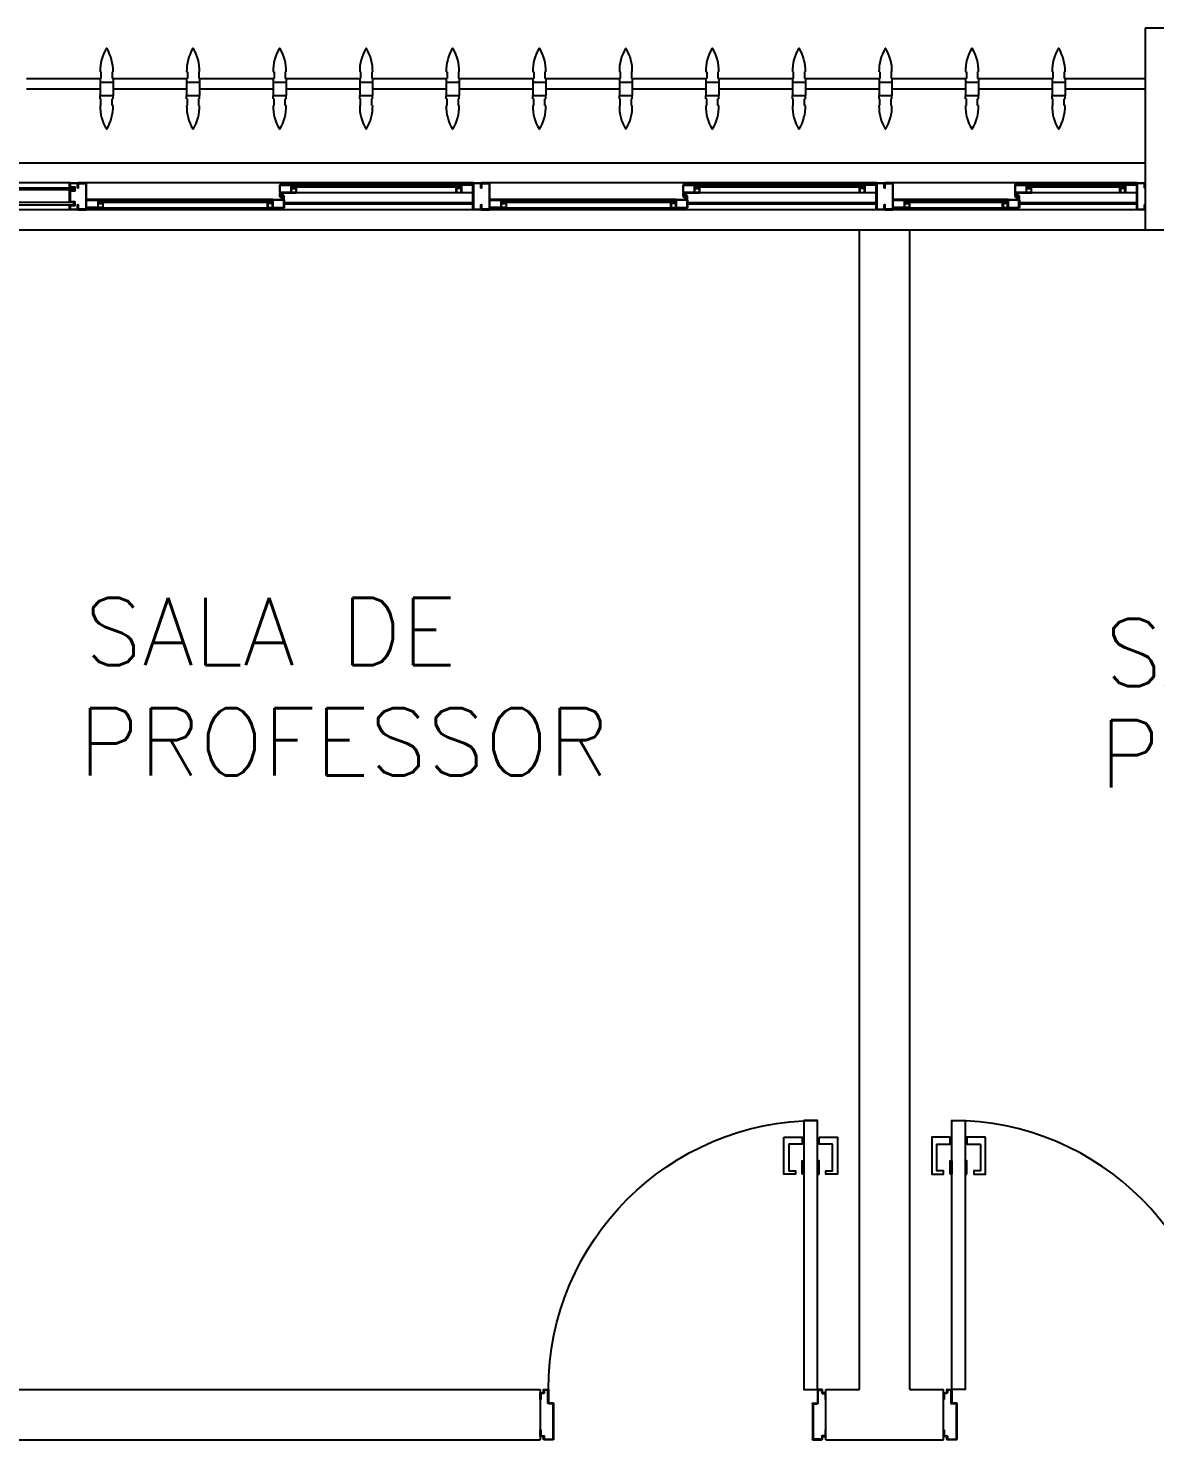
# Model space of a CAD drawing. Header units: millimetres. Extents: x 2686 to 2939, y 1294 to 1441.
# Drawn here: x 2738.948 to 2742.299, y 1434.375 to 1438.575 of the extents above; entities that cross this region are included whole.
import ezdxf

# ---------------------------------------------------------------- set-up
doc = ezdxf.new("R2010")
doc.units = ezdxf.units.MM
for name, color, linetype in [('AR-ALV', 2, 'Continuous'), ('AR-BRISES', 1, 'Continuous'), ('AR-ESQ', 1, 'Continuous'), ('AR-ESTC', 3, 'Continuous'), ('AR-PEITORIL', 1, 'Continuous'), ('AR-PORTA', 1, 'Continuous'), ('BR-PAINEL', 1, 'Continuous'), ('BR-SUPORTE', 1, 'Continuous'), ('DT-ESQ-BAGUETE-C', 1, 'Continuous'), ('DT-ESQ-BAGUETE-V', 1, 'Continuous'), ('DT-ESQ-CHAPA DOBRADA-V', 1, 'Continuous'), ('DT-ESQ-MARCO-V', 1, 'Continuous'), ('DT-ESQ-PERFIL CADEIRA-C', 2, 'Continuous'), ('DT-ESQ-PERFIL CADEIRA-V', 2, 'Continuous'), ('DT-ESQ-PERFIL U SIMPLES-C', 2, 'Continuous'), ('DT-ESQ-PERFIL U-C', 2, 'Continuous'), ('DT-ESQ-PERFIL U-V', 1, 'Continuous'), ('DT-ESQ-VIDRO-C', 2, 'Continuous'), ('DT-ESQ-VIDRO-V', 71, 'Continuous'), ('DT-TXTMOD', 1, 'Continuous'), ('maçaneta', 1, 'Continuous'), ('mov', 1, 'Continuous'), ('PM-PERFIL U-C', 2, 'Continuous'), ('pm1', 2, 'Continuous'), ('TEXTO', 2, 'Continuous')]:
    doc.layers.add(name, color=color, linetype=linetype)
doc.styles.add('S10', font='simplex.shx', dxfattribs={"height": 0.1})
doc.styles.add('UNB-100', font='simplex.shx', dxfattribs={"height": 0.2})

# ---------------------------------------------------------------- blocks, each defined once
blk = doc.blocks.new('EF35-P')
at = {"layer": 'DT-ESQ-BAGUETE-C', "ltscale": 0.1}
for points in [[(0.4225, -0.08), (0.409, -0.08), (0.409, -0.0785), (0.422, -0.0785, 0.414214), (0.4225, -0.078), (0.4225, -0.067, 0.414214), (0.422, -0.0665), (0.409, -0.0665), (0.409, -0.065), (0.4225, -0.065, -0.414214), (0.424, -0.0665), (0.424, -0.0785, -0.414214)], [(0.7015, -0.08), (0.715, -0.08), (0.715, -0.0785), (0.702, -0.0785, -0.414214), (0.7015, -0.078), (0.7015, -0.067, -0.414214), (0.702, -0.0665), (0.715, -0.0665), (0.715, -0.065), (0.7015, -0.065, 0.414214), (0.7, -0.0665), (0.7, -0.0785, 0.414214)], [(1.41, -0.08), (1.3965, -0.08), (1.3965, -0.0785), (1.4095, -0.0785, 0.414214), (1.41, -0.078), (1.41, -0.067, 0.414214), (1.4095, -0.0665), (1.3965, -0.0665), (1.3965, -0.065), (1.41, -0.065, -0.414214), (1.4115, -0.0665), (1.4115, -0.0785, -0.414214)], [(1.9015, -0.08), (1.915, -0.08), (1.915, -0.0785), (1.902, -0.0785, -0.414214), (1.9015, -0.078), (1.9015, -0.067, -0.414214), (1.902, -0.0665), (1.915, -0.0665), (1.915, -0.065), (1.9015, -0.065, 0.414214), (1.9, -0.0665), (1.9, -0.0785, 0.414214)], [(2.61, -0.08), (2.5965, -0.08), (2.5965, -0.0785), (2.6095, -0.0785, 0.414214), (2.61, -0.078), (2.61, -0.067, 0.414214), (2.6095, -0.0665), (2.5965, -0.0665), (2.5965, -0.065), (2.61, -0.065, -0.414214), (2.6115, -0.0665), (2.6115, -0.0785, -0.414214)], [(3.1015, -0.08), (3.115, -0.08), (3.115, -0.0785), (3.102, -0.0785, -0.414214), (3.1015, -0.078), (3.1015, -0.067, -0.414214), (3.102, -0.0665), (3.115, -0.0665), (3.115, -0.065), (3.1015, -0.065, 0.414214), (3.1, -0.0665), (3.1, -0.0785, 0.414214)], [(0.0735, -0.125), (0.06, -0.125), (0.06, -0.1235), (0.073, -0.1235, 0.414214), (0.0735, -0.123), (0.0735, -0.112, 0.414214), (0.073, -0.1115), (0.06, -0.1115), (0.06, -0.11), (0.0735, -0.11, -0.414214), (0.075, -0.1115), (0.075, -0.1235, -0.414214)], [(0.339, -0.125), (0.3525, -0.125), (0.3525, -0.1235), (0.3395, -0.1235, -0.414214), (0.339, -0.123), (0.339, -0.112, -0.414214), (0.3395, -0.1115), (0.3525, -0.1115), (0.3525, -0.11), (0.339, -0.11, 0.414214), (0.3375, -0.1115), (0.3375, -0.1235, 0.414214)], [(0.8485, -0.125), (0.835, -0.125), (0.835, -0.1235), (0.848, -0.1235, 0.414214), (0.8485, -0.123), (0.8485, -0.112, 0.414214), (0.848, -0.1115), (0.835, -0.1115), (0.835, -0.11), (0.8485, -0.11, -0.414214), (0.85, -0.1115), (0.85, -0.1235, -0.414214)], [(1.3265, -0.125), (1.34, -0.125), (1.34, -0.1235), (1.327, -0.1235, -0.414214), (1.3265, -0.123), (1.3265, -0.112, -0.414214), (1.327, -0.1115), (1.34, -0.1115), (1.34, -0.11), (1.3265, -0.11, 0.414214), (1.325, -0.1115), (1.325, -0.1235, 0.414214)], [(2.0485, -0.125), (2.035, -0.125), (2.035, -0.1235), (2.048, -0.1235, 0.414214), (2.0485, -0.123), (2.0485, -0.112, 0.414214), (2.048, -0.1115), (2.035, -0.1115), (2.035, -0.11), (2.0485, -0.11, -0.414214), (2.05, -0.1115), (2.05, -0.1235, -0.414214)], [(2.5265, -0.125), (2.54, -0.125), (2.54, -0.1235), (2.527, -0.1235, -0.414214), (2.5265, -0.123), (2.5265, -0.112, -0.414214), (2.527, -0.1115), (2.54, -0.1115), (2.54, -0.11), (2.5265, -0.11, 0.414214), (2.525, -0.1115), (2.525, -0.1235, 0.414214)]]:
    blk.add_lwpolyline(points, format="xyb", close=True, dxfattribs=at)
at = {"layer": 'DT-ESQ-BAGUETE-V', "ltscale": 0.1}
for p, q in [((0.4225, -0.065), (0.7015, -0.065)), ((1.41, -0.065), (1.9015, -0.065)), ((2.61, -0.065), (3.1015, -0.065)), ((0.0735, -0.11), (0.339, -0.11)), ((0.8485, -0.11), (1.3265, -0.11)), ((2.0485, -0.11), (2.5265, -0.11))]:
    blk.add_line(p, q, dxfattribs=at)
at = {"layer": 'DT-ESQ-CHAPA DOBRADA-V', "ltscale": 0.1}
for p, q in [((0.025, -0.077), (0.374, -0.077)), ((0.025, -0.08), (0.374, -0.08)), ((0.8, -0.077), (1.3615, -0.077)), ((0.8, -0.08), (1.3615, -0.08)), ((2, -0.077), (2.5615, -0.077)), ((2, -0.08), (2.5615, -0.08))]:
    blk.add_line(p, q, dxfattribs=at)
at = {"layer": 'DT-ESQ-MARCO-V', "ltscale": 0.1}
for p, q in [((3.1985, -0.06), (3.7515, -0.06)), ((3.1985, -0.14), (3.7515, -0.14))]:
    blk.add_line(p, q, dxfattribs=at)
at = {"layer": 'DT-ESQ-PERFIL CADEIRA-C', "ltscale": 0.1}
for p, q in [((0.376, -0.0885), (0.4225, -0.0885)), ((0.75, -0.0885), (0.7015, -0.0885)), ((1.3635, -0.0885), (1.41, -0.0885)), ((1.95, -0.0885), (1.9015, -0.0885)), ((2.5635, -0.0885), (2.61, -0.0885)), ((3.15, -0.0885), (3.1015, -0.0885)), ((0.025, -0.1335), (0.0735, -0.1335)), ((0.3855, -0.1335), (0.339, -0.1335)), ((0.8, -0.1335), (0.8485, -0.1335)), ((1.373, -0.1335), (1.3265, -0.1335)), ((2, -0.1335), (2.0485, -0.1335)), ((2.573, -0.1335), (2.5265, -0.1335))]:
    blk.add_line(p, q, dxfattribs=at)
for points in [[(0.4225, -0.087, -1), (0.4225, -0.09), (0.376, -0.09, -0.414214), (0.374, -0.088), (0.374, -0.067, -0.414214), (0.376, -0.065), (0.4075, -0.065, -0.414214), (0.409, -0.0665), (0.409, -0.087)], [(0.409, -0.0885, -0.198913), (0.4079, -0.0881, -0.198913), (0.4075, -0.087), (0.4075, -0.067, 0.414214), (0.407, -0.0665), (0.376, -0.0665, 0.414214), (0.3755, -0.067), (0.3755, -0.088, 0.414214), (0.376, -0.0885)], [(0.7015, -0.09), (0.75, -0.09), (0.75, -0.0885), (0.715, -0.0885, 0.198912), (0.7161, -0.0881, 0.198913), (0.7165, -0.087), (0.7165, -0.067, -0.414214), (0.717, -0.0665), (0.75, -0.0665), (0.75, -0.065), (0.7165, -0.065, 0.414214), (0.715, -0.0665), (0.715, -0.0785), (0.715, -0.08), (0.715, -0.087), (0.7015, -0.087, 1)], [(1.41, -0.087, -1), (1.41, -0.09), (1.3635, -0.09, -0.414214), (1.3615, -0.088), (1.3615, -0.067, -0.414214), (1.3635, -0.065), (1.395, -0.065, -0.414214), (1.3965, -0.0665), (1.3965, -0.087)], [(1.3965, -0.0885, -0.198913), (1.3954, -0.0881, -0.198913), (1.395, -0.087), (1.395, -0.067, 0.414214), (1.3945, -0.0665), (1.3635, -0.0665, 0.414214), (1.363, -0.067), (1.363, -0.088, 0.414214), (1.3635, -0.0885)], [(1.9015, -0.09), (1.95, -0.09), (1.95, -0.0885), (1.915, -0.0885, 0.198912), (1.9161, -0.0881, 0.198913), (1.9165, -0.087), (1.9165, -0.067, -0.414214), (1.917, -0.0665), (1.95, -0.0665), (1.95, -0.065), (1.9165, -0.065, 0.414214), (1.915, -0.0665), (1.915, -0.0785), (1.915, -0.08), (1.915, -0.087), (1.9015, -0.087, 1)], [(2.61, -0.087, -1), (2.61, -0.09), (2.5635, -0.09, -0.414214), (2.5615, -0.088), (2.5615, -0.067, -0.414214), (2.5635, -0.065), (2.595, -0.065, -0.414214), (2.5965, -0.0665), (2.5965, -0.087)], [(2.5965, -0.0885, -0.198913), (2.5954, -0.0881, -0.198913), (2.595, -0.087), (2.595, -0.067, 0.414214), (2.5945, -0.0665), (2.5635, -0.0665, 0.414214), (2.563, -0.067), (2.563, -0.088, 0.414214), (2.5635, -0.0885)], [(3.1015, -0.09), (3.15, -0.09), (3.15, -0.0885), (3.115, -0.0885, 0.198912), (3.1161, -0.0881, 0.198913), (3.1165, -0.087), (3.1165, -0.067, -0.414214), (3.117, -0.0665), (3.15, -0.0665), (3.15, -0.065), (3.1165, -0.065, 0.414214), (3.115, -0.0665), (3.115, -0.0785), (3.115, -0.08), (3.115, -0.087), (3.1015, -0.087, 1)], [(0.0735, -0.135), (0.025, -0.135), (0.025, -0.1335), (0.06, -0.1335, -0.198912), (0.0589, -0.1331, -0.198913), (0.0585, -0.132), (0.0585, -0.112, 0.414214), (0.058, -0.1115), (0.025, -0.1115), (0.025, -0.11), (0.0585, -0.11, -0.414214), (0.06, -0.1115), (0.06, -0.1235), (0.06, -0.125), (0.06, -0.132), (0.0735, -0.132, -1)], [(0.339, -0.132, 1), (0.339, -0.135), (0.3855, -0.135, 0.414214), (0.3875, -0.133), (0.3875, -0.112, 0.414214), (0.3855, -0.11), (0.354, -0.11, 0.414214), (0.3525, -0.1115), (0.3525, -0.132)], [(0.3525, -0.1335, 0.198913), (0.3536, -0.1331, 0.198913), (0.354, -0.132), (0.354, -0.112, -0.414214), (0.3545, -0.1115), (0.3855, -0.1115, -0.414214), (0.386, -0.112), (0.386, -0.133, -0.414214), (0.3855, -0.1335)], [(0.8485, -0.135), (0.8, -0.135), (0.8, -0.1335), (0.835, -0.1335, -0.198912), (0.8339, -0.1331, -0.198913), (0.8335, -0.132), (0.8335, -0.112, 0.414214), (0.833, -0.1115), (0.8, -0.1115), (0.8, -0.11), (0.8335, -0.11, -0.414214), (0.835, -0.1115), (0.835, -0.1235), (0.835, -0.125), (0.835, -0.132), (0.8485, -0.132, -1)], [(1.3265, -0.132, 1), (1.3265, -0.135), (1.373, -0.135, 0.414214), (1.375, -0.133), (1.375, -0.112, 0.414214), (1.373, -0.11), (1.3415, -0.11, 0.414214), (1.34, -0.1115), (1.34, -0.132)], [(1.34, -0.1335, 0.198913), (1.3411, -0.1331, 0.198913), (1.3415, -0.132), (1.3415, -0.112, -0.414214), (1.342, -0.1115), (1.373, -0.1115, -0.414214), (1.3735, -0.112), (1.3735, -0.133, -0.414214), (1.373, -0.1335)], [(2.0485, -0.135), (2, -0.135), (2, -0.1335), (2.035, -0.1335, -0.198912), (2.0339, -0.1331, -0.198913), (2.0335, -0.132), (2.0335, -0.112, 0.414214), (2.033, -0.1115), (2, -0.1115), (2, -0.11), (2.0335, -0.11, -0.414214), (2.035, -0.1115), (2.035, -0.1235), (2.035, -0.125), (2.035, -0.132), (2.0485, -0.132, -1)], [(2.5265, -0.132, 1), (2.5265, -0.135), (2.573, -0.135, 0.414214), (2.575, -0.133), (2.575, -0.112, 0.414214), (2.573, -0.11), (2.5415, -0.11, 0.414214), (2.54, -0.1115), (2.54, -0.132)], [(2.54, -0.1335, 0.198913), (2.5411, -0.1331, 0.198913), (2.5415, -0.132), (2.5415, -0.112, -0.414214), (2.542, -0.1115), (2.573, -0.1115, -0.414214), (2.5735, -0.112), (2.5735, -0.133, -0.414214), (2.573, -0.1335)]]:
    blk.add_lwpolyline(points, format="xyb", close=True, dxfattribs=at)
at = {"layer": 'DT-ESQ-PERFIL CADEIRA-V', "ltscale": 0.1}
for p, q in [((0.4075, -0.09), (0.7015, -0.09)), ((1.395, -0.09), (1.9015, -0.09)), ((2.595, -0.09), (3.1015, -0.09)), ((0.0735, -0.135), (0.339, -0.135)), ((0.8485, -0.135), (1.3265, -0.135)), ((2.0485, -0.135), (2.5265, -0.135))]:
    blk.add_line(p, q, dxfattribs=at)
at = {"layer": 'DT-ESQ-PERFIL U SIMPLES-C', "ltscale": 0.1}
for points in [[(0.376, -0.102), (0.384, -0.102), (0.384, -0.1005), (0.376, -0.1005, -0.414214), (0.3755, -0.1), (0.3755, -0.092, -0.414214), (0.376, -0.0915), (0.384, -0.0915), (0.384, -0.09), (0.376, -0.09, 0.414214), (0.374, -0.092), (0.374, -0.1, 0.414214)], [(0.3855, -0.098), (0.3775, -0.098), (0.3775, -0.0995), (0.3855, -0.0995, -0.414214), (0.386, -0.1), (0.386, -0.108, -0.414214), (0.3855, -0.1085), (0.3775, -0.1085), (0.3775, -0.11), (0.3855, -0.11, 0.414214), (0.3875, -0.108), (0.3875, -0.1, 0.414214)], [(1.3635, -0.102), (1.3715, -0.102), (1.3715, -0.1005), (1.3635, -0.1005, -0.414214), (1.363, -0.1), (1.363, -0.092, -0.414214), (1.3635, -0.0915), (1.3715, -0.0915), (1.3715, -0.09), (1.3635, -0.09, 0.414214), (1.3615, -0.092), (1.3615, -0.1, 0.414214)], [(1.373, -0.098), (1.365, -0.098), (1.365, -0.0995), (1.373, -0.0995, -0.414214), (1.3735, -0.1), (1.3735, -0.108, -0.414214), (1.373, -0.1085), (1.365, -0.1085), (1.365, -0.11), (1.373, -0.11, 0.414214), (1.375, -0.108), (1.375, -0.1, 0.414214)], [(2.5635, -0.102), (2.5715, -0.102), (2.5715, -0.1005), (2.5635, -0.1005, -0.414214), (2.563, -0.1), (2.563, -0.092, -0.414214), (2.5635, -0.0915), (2.5715, -0.0915), (2.5715, -0.09), (2.5635, -0.09, 0.414214), (2.5615, -0.092), (2.5615, -0.1, 0.414214)], [(2.573, -0.098), (2.565, -0.098), (2.565, -0.0995), (2.573, -0.0995, -0.414214), (2.5735, -0.1), (2.5735, -0.108, -0.414214), (2.573, -0.1085), (2.565, -0.1085), (2.565, -0.11), (2.573, -0.11, 0.414214), (2.575, -0.108), (2.575, -0.1, 0.414214)]]:
    blk.add_lwpolyline(points, format="xyb", close=True, dxfattribs=at)
at = {"layer": 'DT-ESQ-PERFIL U-C', "ltscale": 0.1}
for points in [[(0, -0.0615, -0.414214), (0.0015, -0.06), (0.0235, -0.06, -0.414214), (0.025, -0.0615), (0.025, -0.1385, -0.414214), (0.0235, -0.14), (0.0015, -0.14, -0.414214), (0, -0.1385), (0, -0.125), (0.0015, -0.125), (0.0015, -0.138, 0.414214), (0.002, -0.1385), (0.023, -0.1385, 0.414214), (0.0235, -0.138), (0.0235, -0.062, 0.414214), (0.023, -0.0615), (0.002, -0.0615, 0.414214), (0.0015, -0.062), (0.0015, -0.075), (0, -0.075)], [(0.775, -0.0615, 0.414214), (0.7735, -0.06), (0.7515, -0.06, 0.414214), (0.75, -0.0615), (0.75, -0.1385, 0.414214), (0.7515, -0.14), (0.7735, -0.14, 0.414214), (0.775, -0.1385), (0.775, -0.125), (0.7735, -0.125), (0.7735, -0.138, -0.414214), (0.773, -0.1385), (0.752, -0.1385, -0.414214), (0.7515, -0.138), (0.7515, -0.062, -0.414214), (0.752, -0.0615), (0.773, -0.0615, -0.414214), (0.7735, -0.062), (0.7735, -0.075), (0.775, -0.075)], [(0.775, -0.0615, -0.414214), (0.7765, -0.06), (0.7985, -0.06, -0.414214), (0.8, -0.0615), (0.8, -0.1385, -0.414214), (0.7985, -0.14), (0.7765, -0.14, -0.414214), (0.775, -0.1385), (0.775, -0.125), (0.7765, -0.125), (0.7765, -0.138, 0.414214), (0.777, -0.1385), (0.798, -0.1385, 0.414214), (0.7985, -0.138), (0.7985, -0.062, 0.414214), (0.798, -0.0615), (0.777, -0.0615, 0.414214), (0.7765, -0.062), (0.7765, -0.075), (0.775, -0.075)], [(1.975, -0.0615, 0.414214), (1.9735, -0.06), (1.9515, -0.06, 0.414214), (1.95, -0.0615), (1.95, -0.1385, 0.414214), (1.9515, -0.14), (1.9735, -0.14, 0.414214), (1.975, -0.1385), (1.975, -0.125), (1.9735, -0.125), (1.9735, -0.138, -0.414214), (1.973, -0.1385), (1.952, -0.1385, -0.414214), (1.9515, -0.138), (1.9515, -0.062, -0.414214), (1.952, -0.0615), (1.973, -0.0615, -0.414214), (1.9735, -0.062), (1.9735, -0.075), (1.975, -0.075)], [(1.975, -0.0615, -0.414214), (1.9765, -0.06), (1.9985, -0.06, -0.414214), (2, -0.0615), (2, -0.1385, -0.414214), (1.9985, -0.14), (1.9765, -0.14, -0.414214), (1.975, -0.1385), (1.975, -0.125), (1.9765, -0.125), (1.9765, -0.138, 0.414214), (1.977, -0.1385), (1.998, -0.1385, 0.414214), (1.9985, -0.138), (1.9985, -0.062, 0.414214), (1.998, -0.0615), (1.977, -0.0615, 0.414214), (1.9765, -0.062), (1.9765, -0.075), (1.975, -0.075)], [(3.175, -0.0615, 0.414214), (3.1735, -0.06), (3.1515, -0.06, 0.414214), (3.15, -0.0615), (3.15, -0.1385, 0.414214), (3.1515, -0.14), (3.1735, -0.14, 0.414214), (3.175, -0.1385), (3.175, -0.125), (3.1735, -0.125), (3.1735, -0.138, -0.414214), (3.173, -0.1385), (3.152, -0.1385, -0.414214), (3.1515, -0.138), (3.1515, -0.062, -0.414214), (3.152, -0.0615), (3.173, -0.0615, -0.414214), (3.1735, -0.062), (3.1735, -0.075), (3.175, -0.075)], [(3.2, -0.1285), (3.2, -0.1385, -0.414214), (3.1985, -0.14), (3.1765, -0.14, -0.414214), (3.175, -0.1385), (3.175, -0.125), (3.1765, -0.125), (3.1765, -0.138, 0.414214), (3.177, -0.1385), (3.198, -0.1385, 0.414214), (3.1985, -0.138), (3.1985, -0.1285), (3.1855, -0.1285, -0.414214), (3.184, -0.127), (3.184, -0.117, -0.414214), (3.1855, -0.1155), (3.1985, -0.1155), (3.1985, -0.0845), (3.1855, -0.0845, -0.414214), (3.184, -0.083), (3.184, -0.073, -0.414214), (3.1855, -0.0715), (3.1985, -0.0715), (3.1985, -0.062, 0.414214), (3.198, -0.0615), (3.177, -0.0615, 0.414214), (3.1765, -0.062), (3.1765, -0.075), (3.175, -0.075), (3.175, -0.0615, -0.414214), (3.1765, -0.06), (3.1985, -0.06, -0.414214), (3.2, -0.0615), (3.2, -0.0715, -0.414214), (3.1985, -0.073), (3.1855, -0.073), (3.1855, -0.083), (3.1985, -0.083), (3.1985, -0.083, -0.414214), (3.2, -0.0845), (3.2, -0.1155, -0.414214), (3.1985, -0.117), (3.1985, -0.117), (3.1855, -0.117), (3.1855, -0.127), (3.1985, -0.127, -0.414214)]]:
    blk.add_lwpolyline(points, format="xyb", close=True, dxfattribs=at)
at = {"layer": 'DT-ESQ-PERFIL U-V', "ltscale": 0.1}
for p, q in [((0.0235, -0.06), (0.7515, -0.06)), ((0.7985, -0.06), (1.9515, -0.06)), ((1.9985, -0.06), (3.1515, -0.06)), ((0.0235, -0.14), (0.7515, -0.14)), ((0.7985, -0.14), (1.9515, -0.14)), ((1.9985, -0.14), (3.1515, -0.14))]:
    blk.add_line(p, q, dxfattribs=at)
at = {"layer": 'DT-ESQ-VIDRO-C', "ltscale": 0.1}
for points in [[(0.7125, -0.085), (0.7125, -0.082), (0.4115, -0.082), (0.4115, -0.085)], [(1.9125, -0.085), (1.9125, -0.082), (1.399, -0.082), (1.399, -0.085)], [(3.1125, -0.085), (3.1125, -0.082), (2.599, -0.082), (2.599, -0.085)], [(3.7625, -0.081), (3.7625, -0.075), (3.1875, -0.075), (3.1875, -0.081)], [(0.063, -0.13), (0.063, -0.127), (0.3495, -0.127), (0.3495, -0.13)], [(0.838, -0.13), (0.838, -0.127), (1.337, -0.127), (1.337, -0.13)], [(2.038, -0.13), (2.038, -0.127), (2.537, -0.127), (2.537, -0.13)]]:
    blk.add_lwpolyline(points, close=True, dxfattribs=at)
at = {"layer": 'DT-ESQ-VIDRO-V', "ltscale": 0.1}
blk.add_lwpolyline([(3.7625, -0.119), (3.7625, -0.125), (3.1875, -0.125), (3.1875, -0.119)], close=True, dxfattribs=at)
at = {"layer": 'DT-TXTMOD', "ltscale": 0.1, "style": 'S10', "flags": 3}
for tag, p in [('M01', (0.025, -0.28)), ('M02', (0.3253, -0.28)), ('M03', (0.627, -0.28)), ('M04', (0.9288, -0.28)), ('M05', (1.2306, -0.28)), ('M06', (1.5323, -0.28)), ('M07', (1.8341, -0.28)), ('M08', (2.1359, -0.28)), ('M09', (2.4376, -0.28)), ('M10', (2.7394, -0.28)), ('M11', (3.0412, -0.28)), ('M12', (3.3429, -0.28)), ('M13', (3.6447, -0.28)), ('M14', (3.9464, -0.28)), ('M15', (4.2482, -0.28)), ('M16', (4.55, -0.28)), ('M17', (4.8517, -0.28))]:
    blk.add_attdef(tag, p, '', height=0.1, dxfattribs=at)
blk = doc.blocks.new('BR-MODULO8')
at = {"layer": 'BR-PAINEL'}
for p, q in [((-3.1092, 0.27), (-3.1067, 0.27)), ((-3.1067, 0.27), (-3.1067, 0.25)), ((-3.0733, 0.27), (-3.0733, 0.25)), ((-3.0708, 0.27), (-3.0733, 0.27)), ((-2.8517, 0.27), (-2.8492, 0.27)), ((-2.8492, 0.27), (-2.8492, 0.25)), ((-2.8158, 0.27), (-2.8158, 0.25)), ((-2.8133, 0.27), (-2.8158, 0.27)), ((-2.5942, 0.27), (-2.5917, 0.27)), ((-2.5917, 0.27), (-2.5917, 0.25)), ((-2.5583, 0.27), (-2.5583, 0.25)), ((-2.5558, 0.27), (-2.5583, 0.27)), ((-2.3367, 0.27), (-2.3342, 0.27)), ((-2.3342, 0.27), (-2.3342, 0.25)), ((-2.3008, 0.27), (-2.3008, 0.25)), ((-2.2983, 0.27), (-2.3008, 0.27)), ((-2.0792, 0.27), (-2.0767, 0.27)), ((-2.0767, 0.27), (-2.0767, 0.25)), ((-2.0433, 0.27), (-2.0433, 0.25)), ((-2.0408, 0.27), (-2.0433, 0.27)), ((-1.8217, 0.27), (-1.8192, 0.27)), ((-1.8192, 0.27), (-1.8192, 0.25)), ((-1.7858, 0.27), (-1.7858, 0.25)), ((-1.7833, 0.27), (-1.7858, 0.27)), ((-1.5642, 0.27), (-1.5617, 0.27)), ((-1.5617, 0.27), (-1.5617, 0.25)), ((-1.5283, 0.27), (-1.5283, 0.25)), ((-1.5258, 0.27), (-1.5283, 0.27)), ((-1.3067, 0.27), (-1.3042, 0.27)), ((-1.3042, 0.27), (-1.3042, 0.25)), ((-1.2708, 0.27), (-1.2708, 0.25)), ((-1.2683, 0.27), (-1.2708, 0.27)), ((-1.0492, 0.27), (-1.0467, 0.27)), ((-1.0467, 0.27), (-1.0467, 0.25)), ((-1.0133, 0.27), (-1.0133, 0.25)), ((-1.0108, 0.27), (-1.0133, 0.27)), ((-0.7917, 0.27), (-0.7892, 0.27)), ((-0.7892, 0.27), (-0.7892, 0.25)), ((-0.7558, 0.27), (-0.7558, 0.25)), ((-0.7533, 0.27), (-0.7558, 0.27)), ((-0.5342, 0.27), (-0.5317, 0.27)), ((-0.5317, 0.27), (-0.5317, 0.25)), ((-0.4958, 0.27), (-0.4983, 0.27)), ((-0.4983, 0.27), (-0.4983, 0.25)), ((-0.2767, 0.27), (-0.2742, 0.27)), ((-0.2742, 0.27), (-0.2742, 0.25)), ((-0.2408, 0.27), (-0.2408, 0.25)), ((-0.2383, 0.27), (-0.2408, 0.27)), ((-3.1092, 0.25), (-3.1092, 0.24)), ((-3.1092, 0.25), (-3.1067, 0.25)), ((-3.1092, 0.24), (-3.0708, 0.24)), ((-3.1092, 0.24), (-3.1092, 0.2)), ((-3.0708, 0.25), (-3.0733, 0.25)), ((-3.0708, 0.25), (-3.0708, 0.24)), ((-3.0708, 0.24), (-3.0708, 0.2)), ((-2.8517, 0.25), (-2.8517, 0.24)), ((-2.8517, 0.25), (-2.8492, 0.25)), ((-2.8517, 0.24), (-2.8133, 0.24)), ((-2.8517, 0.24), (-2.8517, 0.2)), ((-2.8133, 0.25), (-2.8158, 0.25)), ((-2.8133, 0.25), (-2.8133, 0.24)), ((-2.8133, 0.24), (-2.8133, 0.2)), ((-2.5942, 0.25), (-2.5942, 0.24)), ((-2.5942, 0.25), (-2.5917, 0.25)), ((-2.5942, 0.24), (-2.5558, 0.24)), ((-2.5942, 0.24), (-2.5942, 0.2)), ((-2.5558, 0.25), (-2.5583, 0.25)), ((-2.5558, 0.25), (-2.5558, 0.24)), ((-2.5558, 0.24), (-2.5558, 0.2)), ((-2.3367, 0.25), (-2.3367, 0.24)), ((-2.3367, 0.25), (-2.3342, 0.25)), ((-2.3367, 0.24), (-2.2983, 0.24)), ((-2.3367, 0.24), (-2.3367, 0.2)), ((-2.2983, 0.25), (-2.3008, 0.25)), ((-2.2983, 0.25), (-2.2983, 0.24)), ((-2.2983, 0.24), (-2.2983, 0.2)), ((-2.0792, 0.25), (-2.0792, 0.24)), ((-2.0792, 0.25), (-2.0767, 0.25)), ((-2.0792, 0.24), (-2.0408, 0.24)), ((-2.0792, 0.24), (-2.0792, 0.2)), ((-2.0408, 0.25), (-2.0433, 0.25)), ((-2.0408, 0.25), (-2.0408, 0.24)), ((-2.0408, 0.24), (-2.0408, 0.2)), ((-1.8217, 0.25), (-1.8217, 0.24)), ((-1.8217, 0.25), (-1.8192, 0.25)), ((-1.8217, 0.24), (-1.7833, 0.24)), ((-1.8217, 0.24), (-1.8217, 0.2)), ((-1.7833, 0.25), (-1.7858, 0.25)), ((-1.7833, 0.25), (-1.7833, 0.24)), ((-1.7833, 0.24), (-1.7833, 0.2)), ((-1.5642, 0.25), (-1.5642, 0.24)), ((-1.5642, 0.25), (-1.5617, 0.25)), ((-1.5642, 0.24), (-1.5258, 0.24)), ((-1.5642, 0.24), (-1.5642, 0.2)), ((-1.5258, 0.25), (-1.5283, 0.25)), ((-1.5258, 0.25), (-1.5258, 0.24)), ((-1.5258, 0.24), (-1.5258, 0.2)), ((-1.3067, 0.25), (-1.3067, 0.24)), ((-1.3067, 0.25), (-1.3042, 0.25)), ((-1.3067, 0.24), (-1.2683, 0.24)), ((-1.3067, 0.24), (-1.3067, 0.2)), ((-1.2683, 0.25), (-1.2708, 0.25)), ((-1.2683, 0.25), (-1.2683, 0.24)), ((-1.2683, 0.24), (-1.2683, 0.2)), ((-1.0492, 0.25), (-1.0492, 0.24)), ((-1.0492, 0.25), (-1.0467, 0.25)), ((-1.0492, 0.24), (-1.0108, 0.24)), ((-1.0492, 0.24), (-1.0492, 0.2)), ((-1.0108, 0.25), (-1.0133, 0.25)), ((-1.0108, 0.25), (-1.0108, 0.24)), ((-1.0108, 0.24), (-1.0108, 0.2)), ((-0.7917, 0.25), (-0.7917, 0.24)), ((-0.7917, 0.25), (-0.7892, 0.25)), ((-0.7917, 0.24), (-0.7533, 0.24)), ((-0.7917, 0.24), (-0.7917, 0.2)), ((-0.7533, 0.25), (-0.7558, 0.25)), ((-0.7533, 0.25), (-0.7533, 0.24)), ((-0.7533, 0.24), (-0.7533, 0.2)), ((-0.5342, 0.25), (-0.5317, 0.25)), ((-0.5342, 0.25), (-0.5342, 0.24)), ((-0.5342, 0.24), (-0.5342, 0.2)), ((-0.5342, 0.24), (-0.4958, 0.24)), ((-0.4958, 0.25), (-0.4983, 0.25)), ((-0.4958, 0.25), (-0.4958, 0.24)), ((-0.4958, 0.24), (-0.4958, 0.2)), ((-0.2767, 0.25), (-0.2767, 0.24)), ((-0.2767, 0.25), (-0.2742, 0.25)), ((-0.2767, 0.24), (-0.2383, 0.24)), ((-0.2767, 0.24), (-0.2767, 0.2)), ((-0.2383, 0.25), (-0.2408, 0.25)), ((-0.2383, 0.25), (-0.2383, 0.24)), ((-0.2383, 0.24), (-0.2383, 0.2)), ((-3.1092, 0.2), (-3.0708, 0.2)), ((-3.1092, 0.19), (-3.1092, 0.2)), ((-3.1092, 0.19), (-3.1067, 0.19)), ((-3.1092, 0.17), (-3.1067, 0.17)), ((-3.1067, 0.17), (-3.1067, 0.19)), ((-3.0708, 0.19), (-3.0733, 0.19)), ((-3.0733, 0.17), (-3.0733, 0.19)), ((-3.0708, 0.17), (-3.0733, 0.17)), ((-3.0708, 0.19), (-3.0708, 0.2)), ((-2.8517, 0.2), (-2.8133, 0.2)), ((-2.8517, 0.19), (-2.8517, 0.2)), ((-2.8517, 0.19), (-2.8492, 0.19)), ((-2.8517, 0.17), (-2.8492, 0.17)), ((-2.8492, 0.17), (-2.8492, 0.19)), ((-2.8133, 0.19), (-2.8158, 0.19)), ((-2.8158, 0.17), (-2.8158, 0.19)), ((-2.8133, 0.17), (-2.8158, 0.17)), ((-2.8133, 0.19), (-2.8133, 0.2)), ((-2.5942, 0.2), (-2.5558, 0.2)), ((-2.5942, 0.19), (-2.5942, 0.2)), ((-2.5942, 0.19), (-2.5917, 0.19)), ((-2.5942, 0.17), (-2.5917, 0.17)), ((-2.5917, 0.17), (-2.5917, 0.19)), ((-2.5558, 0.19), (-2.5583, 0.19)), ((-2.5583, 0.17), (-2.5583, 0.19)), ((-2.5558, 0.17), (-2.5583, 0.17)), ((-2.5558, 0.19), (-2.5558, 0.2)), ((-2.3367, 0.2), (-2.2983, 0.2)), ((-2.3367, 0.19), (-2.3367, 0.2)), ((-2.3367, 0.19), (-2.3342, 0.19)), ((-2.3367, 0.17), (-2.3342, 0.17)), ((-2.3342, 0.17), (-2.3342, 0.19)), ((-2.2983, 0.19), (-2.3008, 0.19)), ((-2.3008, 0.17), (-2.3008, 0.19)), ((-2.2983, 0.17), (-2.3008, 0.17)), ((-2.2983, 0.19), (-2.2983, 0.2)), ((-2.0792, 0.2), (-2.0408, 0.2)), ((-2.0792, 0.19), (-2.0792, 0.2)), ((-2.0792, 0.19), (-2.0767, 0.19)), ((-2.0792, 0.17), (-2.0767, 0.17)), ((-2.0767, 0.17), (-2.0767, 0.19)), ((-2.0408, 0.19), (-2.0433, 0.19)), ((-2.0433, 0.17), (-2.0433, 0.19)), ((-2.0408, 0.17), (-2.0433, 0.17)), ((-2.0408, 0.19), (-2.0408, 0.2)), ((-1.8217, 0.2), (-1.7833, 0.2)), ((-1.8217, 0.19), (-1.8217, 0.2)), ((-1.8217, 0.19), (-1.8192, 0.19)), ((-1.8217, 0.17), (-1.8192, 0.17)), ((-1.8192, 0.17), (-1.8192, 0.19)), ((-1.7833, 0.19), (-1.7858, 0.19)), ((-1.7858, 0.17), (-1.7858, 0.19)), ((-1.7833, 0.17), (-1.7858, 0.17)), ((-1.7833, 0.19), (-1.7833, 0.2)), ((-1.5642, 0.2), (-1.5258, 0.2)), ((-1.5642, 0.19), (-1.5642, 0.2)), ((-1.5642, 0.19), (-1.5617, 0.19)), ((-1.5642, 0.17), (-1.5617, 0.17)), ((-1.5617, 0.17), (-1.5617, 0.19)), ((-1.5258, 0.19), (-1.5283, 0.19)), ((-1.5283, 0.17), (-1.5283, 0.19)), ((-1.5258, 0.17), (-1.5283, 0.17)), ((-1.5258, 0.19), (-1.5258, 0.2)), ((-1.3067, 0.2), (-1.2683, 0.2)), ((-1.3067, 0.19), (-1.3067, 0.2)), ((-1.3067, 0.19), (-1.3042, 0.19)), ((-1.3067, 0.17), (-1.3042, 0.17)), ((-1.3042, 0.17), (-1.3042, 0.19)), ((-1.2683, 0.19), (-1.2708, 0.19)), ((-1.2708, 0.17), (-1.2708, 0.19)), ((-1.2683, 0.17), (-1.2708, 0.17)), ((-1.2683, 0.19), (-1.2683, 0.2)), ((-1.0492, 0.2), (-1.0108, 0.2)), ((-1.0492, 0.19), (-1.0492, 0.2)), ((-1.0492, 0.19), (-1.0467, 0.19)), ((-1.0492, 0.17), (-1.0467, 0.17)), ((-1.0467, 0.17), (-1.0467, 0.19)), ((-1.0108, 0.19), (-1.0133, 0.19)), ((-1.0133, 0.17), (-1.0133, 0.19)), ((-1.0108, 0.17), (-1.0133, 0.17)), ((-1.0108, 0.19), (-1.0108, 0.2)), ((-0.7917, 0.2), (-0.7533, 0.2)), ((-0.7917, 0.19), (-0.7917, 0.2)), ((-0.7917, 0.19), (-0.7892, 0.19)), ((-0.7917, 0.17), (-0.7892, 0.17)), ((-0.7892, 0.17), (-0.7892, 0.19)), ((-0.7533, 0.19), (-0.7558, 0.19)), ((-0.7558, 0.17), (-0.7558, 0.19)), ((-0.7533, 0.17), (-0.7558, 0.17)), ((-0.7533, 0.19), (-0.7533, 0.2)), ((-0.5342, 0.19), (-0.5342, 0.2)), ((-0.5342, 0.2), (-0.4958, 0.2)), ((-0.5342, 0.19), (-0.5317, 0.19)), ((-0.5342, 0.17), (-0.5317, 0.17)), ((-0.5317, 0.17), (-0.5317, 0.19)), ((-0.4983, 0.17), (-0.4983, 0.19)), ((-0.4958, 0.19), (-0.4983, 0.19)), ((-0.4958, 0.17), (-0.4983, 0.17)), ((-0.4958, 0.19), (-0.4958, 0.2)), ((-0.2767, 0.2), (-0.2383, 0.2)), ((-0.2767, 0.19), (-0.2767, 0.2)), ((-0.2767, 0.19), (-0.2742, 0.19)), ((-0.2767, 0.17), (-0.2742, 0.17)), ((-0.2742, 0.17), (-0.2742, 0.19)), ((-0.2383, 0.19), (-0.2408, 0.19)), ((-0.2408, 0.17), (-0.2408, 0.19)), ((-0.2383, 0.17), (-0.2408, 0.17)), ((-0.2383, 0.19), (-0.2383, 0.2))]:
    blk.add_line(p, q, dxfattribs=at)
for centre, radius, start, end in [((-2.9842, 0.2739), 0.1251, 148.4721, 181.772), ((-3.09, 0.3387), 0.001, 37.1012, 142.8988), ((-3.1958, 0.2739), 0.1251, 358.228, 31.5279), ((-2.7267, 0.2739), 0.1251, 148.4721, 181.772), ((-2.8325, 0.3387), 0.001, 37.1012, 142.8988), ((-2.9383, 0.2739), 0.1251, 358.228, 31.5279), ((-2.4692, 0.2739), 0.1251, 148.4721, 181.772), ((-2.575, 0.3387), 0.001, 37.1012, 142.8988), ((-2.6808, 0.2739), 0.1251, 358.228, 31.5279), ((-2.2117, 0.2739), 0.1251, 148.4721, 181.772), ((-2.3175, 0.3387), 0.001, 37.1012, 142.8988), ((-2.4233, 0.2739), 0.1251, 358.228, 31.5279), ((-1.9542, 0.2739), 0.1251, 148.4721, 181.772), ((-2.06, 0.3387), 0.001, 37.1012, 142.8988), ((-2.1658, 0.2739), 0.1251, 358.228, 31.5279), ((-1.6967, 0.2739), 0.1251, 148.4721, 181.772), ((-1.8025, 0.3387), 0.001, 37.1012, 142.8988), ((-1.9083, 0.2739), 0.1251, 358.228, 31.5279), ((-1.4392, 0.2739), 0.1251, 148.4721, 181.772), ((-1.545, 0.3387), 0.001, 37.1012, 142.8988), ((-1.6508, 0.2739), 0.1251, 358.228, 31.5279), ((-1.1817, 0.2739), 0.1251, 148.4721, 181.772), ((-1.2875, 0.3387), 0.001, 37.1012, 142.8988), ((-1.3933, 0.2739), 0.1251, 358.228, 31.5279), ((-0.9242, 0.2739), 0.1251, 148.4721, 181.772), ((-1.03, 0.3387), 0.001, 37.1012, 142.8988), ((-1.1358, 0.2739), 0.1251, 358.228, 31.5279), ((-0.6667, 0.2739), 0.1251, 148.4721, 181.772), ((-0.7725, 0.3387), 0.001, 37.1012, 142.8988), ((-0.8783, 0.2739), 0.1251, 358.228, 31.5279), ((-0.4092, 0.2739), 0.1251, 148.4721, 181.772), ((-0.515, 0.3387), 0.001, 37.1012, 142.8988), ((-0.6208, 0.2739), 0.1251, 358.228, 31.5279), ((-0.1517, 0.2739), 0.1251, 148.4721, 181.772), ((-0.2575, 0.3387), 0.001, 37.1012, 142.8988), ((-0.3633, 0.2739), 0.1251, 358.228, 31.5279), ((-2.9842, 0.1661), 0.1251, 178.228, 211.5279), ((-3.1958, 0.1661), 0.1251, 328.4721, 1.772), ((-2.7267, 0.1661), 0.1251, 178.228, 211.5279), ((-2.9383, 0.1661), 0.1251, 328.4721, 1.772), ((-2.4692, 0.1661), 0.1251, 178.228, 211.5279), ((-2.6808, 0.1661), 0.1251, 328.4721, 1.772), ((-2.2117, 0.1661), 0.1251, 178.228, 211.5279), ((-2.4233, 0.1661), 0.1251, 328.4721, 1.772), ((-1.9542, 0.1661), 0.1251, 178.228, 211.5279), ((-2.1658, 0.1661), 0.1251, 328.4721, 1.772), ((-1.6967, 0.1661), 0.1251, 178.228, 211.5279), ((-1.9083, 0.1661), 0.1251, 328.4721, 1.772), ((-1.4392, 0.1661), 0.1251, 178.228, 211.5279), ((-1.6508, 0.1661), 0.1251, 328.4721, 1.772), ((-1.1817, 0.1661), 0.1251, 178.228, 211.5279), ((-1.3933, 0.1661), 0.1251, 328.4721, 1.772), ((-0.9242, 0.1661), 0.1251, 178.228, 211.5279), ((-1.1358, 0.1661), 0.1251, 328.4721, 1.772), ((-0.6667, 0.1661), 0.1251, 178.228, 211.5279), ((-0.8783, 0.1661), 0.1251, 328.4721, 1.772), ((-0.4092, 0.1661), 0.1251, 178.228, 211.5279), ((-0.6208, 0.1661), 0.1251, 328.4721, 1.772), ((-0.1517, 0.1661), 0.1251, 178.228, 211.5279), ((-0.3633, 0.1661), 0.1251, 328.4721, 1.772), ((-3.09, 0.1013), 0.001, 217.1012, 322.8988), ((-2.8325, 0.1013), 0.001, 217.1012, 322.8988), ((-2.575, 0.1013), 0.001, 217.1012, 322.8988), ((-2.3175, 0.1013), 0.001, 217.1012, 322.8988), ((-2.06, 0.1013), 0.001, 217.1012, 322.8988), ((-1.8025, 0.1013), 0.001, 217.1012, 322.8988), ((-1.545, 0.1013), 0.001, 217.1012, 322.8988), ((-1.2875, 0.1013), 0.001, 217.1012, 322.8988), ((-1.03, 0.1013), 0.001, 217.1012, 322.8988), ((-0.7725, 0.1013), 0.001, 217.1012, 322.8988), ((-0.515, 0.1013), 0.001, 217.1012, 322.8988), ((-0.2575, 0.1013), 0.001, 217.1012, 322.8988)]:
    blk.add_arc(centre, radius, start, end, dxfattribs=at)
at = {"layer": 'BR-SUPORTE'}
for p, q in [((-3.3283, 0.25), (-3.1067, 0.25)), ((-3.3283, 0.22), (-3.1092, 0.22)), ((-3.0708, 0.25), (-2.8492, 0.25)), ((-3.0708, 0.22), (-2.8517, 0.22)), ((-2.8133, 0.25), (-2.5917, 0.25)), ((-2.8133, 0.22), (-2.5942, 0.22)), ((-2.5558, 0.25), (-2.3342, 0.25)), ((-2.5558, 0.22), (-2.3367, 0.22)), ((-2.2983, 0.25), (-2.0767, 0.25)), ((-2.2983, 0.22), (-2.0792, 0.22)), ((-2.0408, 0.25), (-1.8192, 0.25)), ((-2.0408, 0.22), (-1.8217, 0.22)), ((-1.7833, 0.25), (-1.5617, 0.25)), ((-1.7833, 0.22), (-1.5642, 0.22)), ((-1.5258, 0.25), (-1.3042, 0.25)), ((-1.5258, 0.22), (-1.3067, 0.22)), ((-1.2683, 0.25), (-1.0467, 0.25)), ((-1.2683, 0.22), (-1.0492, 0.22)), ((-1.0108, 0.25), (-0.7892, 0.25)), ((-1.0108, 0.22), (-0.7917, 0.22)), ((-0.7533, 0.25), (-0.5317, 0.25)), ((-0.7533, 0.22), (-0.5342, 0.22)), ((-0.4958, 0.25), (-0.2742, 0.25)), ((-0.4958, 0.22), (-0.2767, 0.22)), ((-0.2383, 0.25), (0, 0.25)), ((-0.2383, 0.22), (0, 0.22))]:
    blk.add_line(p, q, dxfattribs=at)
blk = doc.blocks.new('PM3')
at = {"layer": 'maçaneta'}
for points in [[(0.02, 0.825), (-0.035, 0.825), (-0.035, 0.715), (0, 0.715), (0, 0.725), (-0.02, 0.725), (-0.02, 0.8035, -0.414214), (-0.0185, 0.805), (0.02, 0.805)], [(0.125, 0.825), (0.07, 0.825), (0.07, 0.805), (0.1085, 0.805, -0.414214), (0.11, 0.8035), (0.11, 0.725), (0.09, 0.725), (0.09, 0.715), (0.125, 0.715)]]:
    blk.add_lwpolyline(points, format="xyb", close=True, dxfattribs=at)
for points in [[(0.02, 0.715), (0.02, 0.755), (0.025, 0.755), (0.025, 0.715)], [(0.07, 0.715), (0.07, 0.755), (0.065, 0.755), (0.065, 0.715)]]:
    blk.add_lwpolyline(points, close=True, dxfattribs=at)
at = {"layer": 'mov'}
blk.add_arc((0.025, 0.075), 0.8, 0, 90, dxfattribs=at)
at = {"layer": 'PM-PERFIL U-C'}
for p, q in [((0, 0.045), (0, 0.0635)), ((0.002, 0.045), (0, 0.045)), ((0.0015, 0.065), (0.01, 0.065)), ((0.002, 0.063), (0.002, 0.045)), ((0.0105, 0.063), (0.002, 0.063)), ((0.01, 0.065), (0.01, 0.0735)), ((0.0115, 0.075), (0.0235, 0.075)), ((0.012, 0.073), (0.012, 0.0645)), ((0.023, 0.073), (0.012, 0.073)), ((0.023, 0.0335), (0.023, 0.073)), ((0.025, 0.0735), (0.025, 0.034)), ((0.825, 0.0735), (0.825, 0.034)), ((0.8385, 0.075), (0.8265, 0.075)), ((0.827, 0.073), (0.838, 0.073)), ((0.827, 0.0335), (0.827, 0.073)), ((0.838, 0.073), (0.838, 0.0645)), ((0.8395, 0.063), (0.848, 0.063)), ((0.84, 0.065), (0.84, 0.0735)), ((0.8485, 0.065), (0.84, 0.065)), ((0.848, 0.063), (0.848, 0.045)), ((0.848, 0.045), (0.85, 0.045)), ((0.85, 0.045), (0.85, 0.0635)), ((0.038, 0.032), (0.0245, 0.032)), ((0.0385, 0.034), (0.025, 0.034)), ((0.038, 0.032), (0.038, -0.073)), ((0.04, 0.0325), (0.04, -0.0735)), ((0.81, 0.0325), (0.81, -0.0735)), ((0.8115, 0.034), (0.825, 0.034)), ((0.812, 0.032), (0.8255, 0.032)), ((0.812, 0.032), (0.812, -0.073)), ((0, -0.045), (0.002, -0.045)), ((0, -0.0635), (0, -0.045)), ((0.01, -0.065), (0.0015, -0.065)), ((0.002, -0.045), (0.002, -0.063)), ((0.002, -0.063), (0.0105, -0.063)), ((0.01, -0.0735), (0.01, -0.065)), ((0.0385, -0.075), (0.0115, -0.075)), ((0.012, -0.0645), (0.012, -0.073)), ((0.012, -0.073), (0.038, -0.073)), ((0.8115, -0.075), (0.8385, -0.075)), ((0.838, -0.073), (0.812, -0.073)), ((0.838, -0.0645), (0.838, -0.073)), ((0.848, -0.063), (0.8395, -0.063)), ((0.84, -0.0735), (0.84, -0.065)), ((0.84, -0.065), (0.8485, -0.065)), ((0.85, -0.045), (0.848, -0.045)), ((0.848, -0.045), (0.848, -0.063)), ((0.85, -0.0635), (0.85, -0.045))]:
    blk.add_line(p, q, dxfattribs=at)
for centre, start, end in [((0.0015, 0.0635), 90, 180), ((0.0115, 0.0735), 90, 180), ((0.0105, 0.0645), 270, 0), ((0.0235, 0.0735), 360, 90), ((0.8265, 0.0735), 90, 180), ((0.8395, 0.0645), 180, 270), ((0.8385, 0.0735), 0, 90), ((0.8485, 0.0635), 0, 90), ((0.0245, 0.0335), 180, 270), ((0.0385, 0.0325), 0, 90), ((0.8115, 0.0325), 90, 180), ((0.8255, 0.0335), 270, 0), ((0.0015, -0.0635), 180, 270), ((0.0115, -0.0735), 180, 270), ((0.0105, -0.0645), 0, 90), ((0.0385, -0.0735), 269.9386, 0), ((0.8115, -0.0735), 180, 270.0614), ((0.8395, -0.0645), 90, 180), ((0.8385, -0.0735), 270, 0), ((0.8485, -0.0635), 270, 0)]:
    blk.add_arc(centre, 0.0015, start, end, dxfattribs=at)
at = {"layer": 'pm1'}
blk.add_lwpolyline([(0.065, 0.875), (0.065, 0.075), (0.025, 0.075), (0.025, 0.875)], close=True, dxfattribs=at)

msp = doc.modelspace()

# ---------------------------------------------------------------- linework, layer by layer
at = {"layer": 'AR-ALV'}
for p, q in [((2741.4207, 1434.5249), (2741.4207, 1437.9749)), ((2741.4207, 1437.9749), (2741.5707, 1437.9749)), ((2741.5707, 1434.5249), (2741.5707, 1437.9749)), ((2738.5707, 1434.5249), (2740.4707, 1434.5249)), ((2740.4707, 1434.5249), (2740.4707, 1434.3749)), ((2741.3207, 1434.3749), (2741.3207, 1434.5249)), ((2741.3207, 1434.5249), (2741.4207, 1434.5249)), ((2741.5707, 1434.5249), (2741.6707, 1434.5249)), ((2741.6707, 1434.3749), (2741.6707, 1434.5249)), ((2738.3207, 1434.3749), (2740.4707, 1434.3749)), ((2741.3207, 1434.3749), (2741.6707, 1434.3749))]:
    msp.add_line(p, q, dxfattribs=at)
at = {"layer": 'AR-ESTC'}
for p, q in [((2742.4707, 1438.5749), (2742.2707, 1438.5749)), ((2742.2707, 1438.5749), (2742.2707, 1437.9749)), ((2742.2707, 1437.9749), (2742.4707, 1437.9749))]:
    msp.add_line(p, q, dxfattribs=at)
at = {"layer": 'AR-PEITORIL'}
for p, q in [((2737.1207, 1438.1749), (2742.2707, 1438.1749)), ((2737.1207, 1437.9749), (2742.2707, 1437.9749))]:
    msp.add_line(p, q, dxfattribs=at)

# ---------------------------------------------------------------- block references
at = {"layer": 'AR-BRISES'}
msp.add_blockref('BR-MODULO8', (2742.2707, 1438.1749), dxfattribs=at)
at = {"layer": 'AR-ESQ', "rotation": 180}
msp.add_blockref('EF35-P', (2742.2707, 1437.9749), dxfattribs=at)
at = {"layer": 'AR-PORTA', "xscale": -1}
msp.add_blockref('PM3', (2741.3207, 1434.4499), dxfattribs=at)
at = {"layer": 'AR-PORTA'}
msp.add_blockref('PM3', (2741.6707, 1434.4499), dxfattribs=at)

# ---------------------------------------------------------------- texts
at = {"layer": 'TEXTO', "style": 'UNB-100'}
for s, p in [('SALA DE', (2739.1155, 1436.6797)), ('SALA DE', (2742.1508, 1436.6176)), ('PROFESSOR', (2739.0977, 1436.3516)), ('PROFESSOR', (2742.135, 1436.3162))]:
    msp.add_text(s, height=0.2, dxfattribs=at).set_placement(p)

doc.saveas('drawing.dxf')
